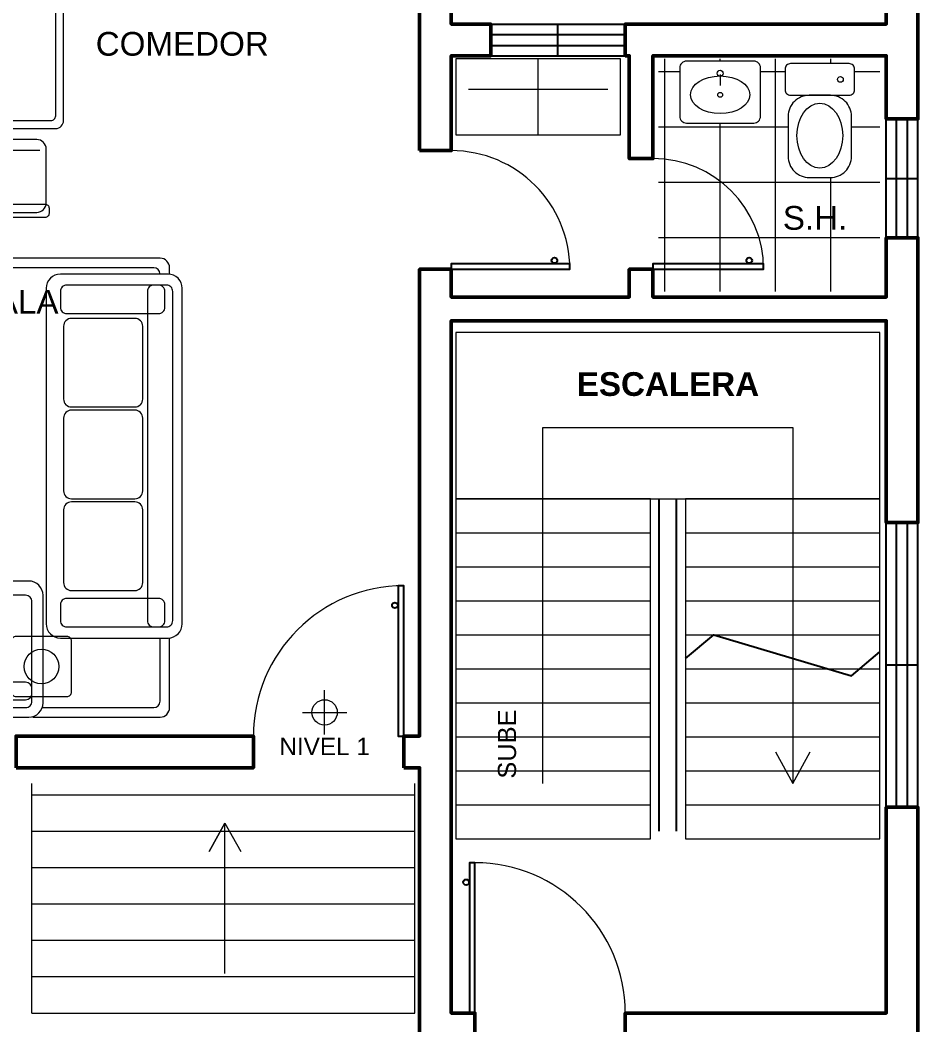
# Model space of a CAD drawing. Header units: metres. Extents: x -1.4 to 26.1, y -0.8 to 23.2.
# Drawn here: x 4.32 to 10, y 4.12 to 10.47 of the extents above; entities that cross this region are included whole.
import ezdxf
from ezdxf.enums import TextEntityAlignment as Align

# ---------------------------------------------------------------- set-up
doc = ezdxf.new("R2010")
doc.units = ezdxf.units.M
for name, color, linetype, lineweight in [('A_COTA', 7, 'Continuous', 13), ('A_ESCALERA', 7, 'Continuous', 18), ('A_MUEBLE', 7, 'Continuous', 18), ('A_MURO_CORTE', 7, 'Continuous', 50), ('A_PUERTA', 7, 'Continuous', 25), ('A_SANITARIO', 7, 'Continuous', 18), ('A_TEXTO', 7, 'Continuous', 13), ('A_VENTANA', 7, 'Continuous', 25)]:
    doc.layers.add(name, color=color, linetype=linetype, lineweight=lineweight)
doc.layers.add('A_MUEBLE_DETALLE', color=8, linetype='Continuous', lineweight=9, true_color=0x555555)
doc.layers.add('A_PISO_TRAMA', color=9, linetype='Continuous', lineweight=9, true_color=0xb4b4b4)
doc.styles.add('ARQ', font='arial.ttf')
doc.styles.add('ARQ_BOLD', font='arialbd.ttf')

# ---------------------------------------------------------------- blocks, each defined once
blk = doc.blocks.new('M_INODORO')
at = {"layer": 'A_MUEBLE_DETALLE'}
blk.add_circle((0.13, 0.3), 0.018, dxfattribs=at)
at = {"layer": 'A_SANITARIO'}
for points in [[(-0.185, 0.2), (0.185, 0.2, 0.414214), (0.22, 0.235), (0.22, 0.365, 0.414214), (0.185, 0.4), (-0.185, 0.4, 0.414214), (-0.22, 0.365), (-0.22, 0.235, 0.414214)], [(-0.0667, -0.32), (0.0667, -0.32, 0.414214), (0.2, -0.1867), (0.2, 0.0667, 0.414214), (0.0667, 0.2), (-0.0667, 0.2, 0.414214), (-0.2, 0.0667), (-0.2, -0.1867, 0.414214)]]:
    blk.add_lwpolyline(points, format="xyb", close=True, dxfattribs=at)
blk.add_ellipse((0, -0.055), major_axis=(0, 0.205), ratio=0.707317, dxfattribs=at)
blk = doc.blocks.new('M_LAVATORIO')
at = {"layer": 'A_MUEBLE_DETALLE'}
blk.add_circle((0, -0.02), 0.018, dxfattribs=at)
at = {"layer": 'A_SANITARIO'}
blk.add_line((0, 0.13), (0, 0.05), dxfattribs=at)
blk.add_lwpolyline([(-0.25, -0.23), (0.25, -0.23, 0.414214), (0.3, -0.18), (0.3, 0.18, 0.414214), (0.25, 0.23), (-0.25, 0.23, 0.414214), (-0.3, 0.18), (-0.3, -0.18, 0.414214)], format="xyb", close=True, dxfattribs=at)
blk.add_circle((0, 0.14), 0.022, dxfattribs=at)
blk.add_ellipse((0, -0.02), major_axis=(0.22, 0), ratio=0.636364, dxfattribs=at)
blk = doc.blocks.new('M_SOFA_3_PLAZAS')
at = {"layer": 'A_MUEBLE'}
for points in [[(-1.06, -0.43), (1.06, -0.43, 0.414214), (1.15, -0.34), (1.15, 0.34, 0.414214), (1.06, 0.43), (-1.06, 0.43, 0.414214), (-1.15, 0.34), (-1.15, -0.34, 0.414214)], [(-1.04, -0.34), (-0.94, -0.34, 0.414214), (-0.9, -0.3), (-0.9, 0.28, 0.414214), (-0.94, 0.32), (-1.04, 0.32, 0.414214), (-1.08, 0.28), (-1.08, -0.3, 0.414214)], [(0.94, -0.34), (1.04, -0.34, 0.414214), (1.08, -0.3), (1.08, 0.28, 0.414214), (1.04, 0.32), (0.94, 0.32, 0.414214), (0.9, 0.28), (0.9, -0.3, 0.414214)]]:
    blk.add_lwpolyline(points, format="xyb", close=True, dxfattribs=at)
at = {"layer": 'A_MUEBLE_DETALLE'}
for points in [[(-1.04, 0.21), (1.04, 0.21, 0.414214), (1.08, 0.25), (1.08, 0.33, 0.414214), (1.04, 0.37), (-1.04, 0.37, 0.414214), (-1.08, 0.33), (-1.08, 0.25, 0.414214)], [(-0.82, -0.32), (-0.36, -0.32, 0.414214), (-0.31, -0.27), (-0.31, 0.13, 0.414214), (-0.36, 0.18), (-0.82, 0.18, 0.414214), (-0.87, 0.13), (-0.87, -0.27, 0.414214)], [(-0.24, -0.32), (0.22, -0.32, 0.414214), (0.27, -0.27), (0.27, 0.13, 0.414214), (0.22, 0.18), (-0.24, 0.18, 0.414214), (-0.29, 0.13), (-0.29, -0.27, 0.414214)], [(0.34, -0.32), (0.8, -0.32, 0.414214), (0.85, -0.27), (0.85, 0.13, 0.414214), (0.8, 0.18), (0.34, 0.18, 0.414214), (0.29, 0.13), (0.29, -0.27, 0.414214)]]:
    blk.add_lwpolyline(points, format="xyb", close=True, dxfattribs=at)
blk = doc.blocks.new('M_SILLA')
at = {"layer": 'A_MUEBLE'}
blk.add_lwpolyline([(-0.16, -0.23), (0.16, -0.23, 0.414214), (0.22, -0.17), (0.22, 0.17, 0.414214), (0.16, 0.23), (-0.16, 0.23, 0.414214), (-0.22, 0.17), (-0.22, -0.17, 0.414214)], format="xyb", close=True, dxfattribs=at)
at = {"layer": 'A_MUEBLE_DETALLE'}
blk.add_line((-0.18, -0.16), (0.18, -0.16), dxfattribs=at)
blk.add_lwpolyline([(-0.215, 0.18), (0.215, 0.18, 0.414214), (0.24, 0.205), (0.24, 0.235, 0.414214), (0.215, 0.26), (-0.215, 0.26, 0.414214), (-0.24, 0.235), (-0.24, 0.205, 0.414214)], format="xyb", close=True, dxfattribs=at)
blk = doc.blocks.new('M_COMEDOR_6')
at = {"layer": 'A_MUEBLE'}
blk.add_lwpolyline([(-0.43, -0.95), (0.43, -0.95, 0.414214), (0.48, -0.9), (0.48, 0.9, 0.414214), (0.43, 0.95), (-0.43, 0.95, 0.414214), (-0.48, 0.9), (-0.48, -0.9, 0.414214)], format="xyb", close=True, dxfattribs=at)
at = {"layer": 'A_MUEBLE_DETALLE'}
blk.add_lwpolyline([(-0.4, -0.9), (0.4, -0.9, 0.414214), (0.43, -0.87), (0.43, 0.87, 0.414214), (0.4, 0.9), (-0.4, 0.9, 0.414214), (-0.43, 0.87), (-0.43, -0.87, 0.414214)], format="xyb", close=True, dxfattribs=at)
at = {"layer": 'A_MUEBLE'}
for p, rotation in [((-0.78, 0.62), 90), ((0.78, 0.62), 270), ((-0.78, 0), 90), ((0.78, 0), 270), ((-0.78, -0.62), 90), ((0.78, -0.62), 270)]:
    blk.add_blockref('M_SILLA', p, dxfattribs=dict(at, rotation=rotation))

msp = doc.modelspace()

# ---------------------------------------------------------------- hatches: boundary and pattern name
at = {"layer": 'A_PISO_TRAMA'}
h = msp.add_hatch(dxfattribs=at)
h.set_pattern_fill('ARQ_BALDOSA', style=0)
h.set_pattern_definition([(0, (0, 0), (0, 0.35), []), (90, (0, 0), (0.35, 0), [])])
h.paths.add_polyline_path([(9.76, 10.23), (9.76, 8.76), (8.36, 8.76), (8.36, 10.23)])
h.paths.add_polyline_path([(9.17602, 9.61293), (9.17873, 9.58606), (9.17879, 9.58566), (9.17889, 9.58528), (9.18666, 9.56025), (9.18679, 9.55988), (9.18696, 9.55953), (9.19926, 9.53688), (9.19946, 9.53655), (9.19969, 9.53624), (9.21597, 9.51651), (9.21622, 9.51622), (9.21651, 9.51597), (9.23624, 9.49969), (9.23655, 9.49946), (9.23688, 9.49926), (9.25953, 9.48696), (9.25988, 9.48679), (9.26025, 9.48666), (9.28528, 9.47889), (9.28566, 9.47879), (9.28606, 9.47873), (9.31293, 9.47602), (9.31333, 9.476), (9.44667, 9.476), (9.44707, 9.47602), (9.47394, 9.47873), (9.47434, 9.47879), (9.47472, 9.47889), (9.49975, 9.48666), (9.50012, 9.48679), (9.50047, 9.48696), (9.52312, 9.49926), (9.52345, 9.49946), (9.52376, 9.49969), (9.54349, 9.51597), (9.54378, 9.51622), (9.54403, 9.51651), (9.56031, 9.53624), (9.56054, 9.53655), (9.56074, 9.53688), (9.57304, 9.55953), (9.57321, 9.55988), (9.57334, 9.56025), (9.58111, 9.58528), (9.58121, 9.58566), (9.58127, 9.58606), (9.58398, 9.61293), (9.584, 9.61333), (9.584, 9.86667), (9.58398, 9.86707), (9.58127, 9.89394), (9.58121, 9.89434), (9.58111, 9.89472), (9.57334, 9.91975), (9.57321, 9.92012), (9.57304, 9.92047), (9.56074, 9.94312), (9.56054, 9.94345), (9.56031, 9.94376), (9.54403, 9.96349), (9.54378, 9.96378), (9.54349, 9.96403), (9.52376, 9.98031), (9.52345, 9.98054), (9.52312, 9.98074), (9.50047, 9.99304), (9.50012, 9.99321), (9.49975, 9.99334), (9.49119, 9.996), (9.565, 9.996), (9.5654, 9.99602), (9.56579, 9.99608), (9.57942, 9.99883), (9.5798, 9.99893), (9.58017, 9.99906), (9.58052, 9.99923), (9.58086, 9.99943), (9.59198, 10.00693), (9.59229, 10.00716), (9.59258, 10.00742), (9.59284, 10.00771), (9.59307, 10.00802), (9.60057, 10.01914), (9.60077, 10.01948), (9.60094, 10.01983), (9.60107, 10.0202), (9.60117, 10.02058), (9.60392, 10.03421), (9.60398, 10.0346), (9.604, 10.035), (9.604, 10.165), (9.60398, 10.1654), (9.60392, 10.16579), (9.60117, 10.17942), (9.60107, 10.1798), (9.60094, 10.18017), (9.60077, 10.18052), (9.60057, 10.18086), (9.59307, 10.19198), (9.59284, 10.19229), (9.59258, 10.19258), (9.59229, 10.19284), (9.59198, 10.19307), (9.58086, 10.20057), (9.58052, 10.20077), (9.58017, 10.20094), (9.5798, 10.20107), (9.57942, 10.20117), (9.56579, 10.20392), (9.5654, 10.20398), (9.565, 10.204), (9.195, 10.204), (9.1946, 10.20398), (9.19421, 10.20392), (9.18058, 10.20117), (9.1802, 10.20107), (9.17983, 10.20094), (9.17948, 10.20077), (9.17914, 10.20057), (9.16802, 10.19307), (9.16771, 10.19284), (9.16742, 10.19258), (9.16716, 10.19229), (9.16693, 10.19198), (9.15943, 10.18086), (9.15923, 10.18052), (9.15906, 10.18017), (9.15893, 10.1798), (9.15883, 10.17942), (9.15608, 10.16579), (9.15602, 10.1654), (9.156, 10.165), (9.156, 10.035), (9.15602, 10.0346), (9.15608, 10.03421), (9.15883, 10.02058), (9.15893, 10.0202), (9.15906, 10.01983), (9.15923, 10.01948), (9.15943, 10.01914), (9.16693, 10.00802), (9.16716, 10.00771), (9.16742, 10.00742), (9.16771, 10.00716), (9.16802, 10.00693), (9.17914, 9.99943), (9.17948, 9.99923), (9.17983, 9.99906), (9.1802, 9.99893), (9.18058, 9.99883), (9.19421, 9.99608), (9.1946, 9.99602), (9.195, 9.996), (9.26881, 9.996), (9.26025, 9.99334), (9.25988, 9.99321), (9.25953, 9.99304), (9.23688, 9.98074), (9.23655, 9.98054), (9.23624, 9.98031), (9.21651, 9.96403), (9.21622, 9.96378), (9.21597, 9.96349), (9.19969, 9.94376), (9.19946, 9.94345), (9.19926, 9.94312), (9.18696, 9.92047), (9.18679, 9.92012), (9.18666, 9.91975), (9.17889, 9.89472), (9.17879, 9.89434), (9.17873, 9.89394), (9.17602, 9.86707), (9.176, 9.86667), (9.176, 9.61333)], flags=0)
h.paths.add_polyline_path([(8.49102, 9.86661), (8.49184, 9.85828), (8.4919, 9.85789), (8.492, 9.85751), (8.49441, 9.84957), (8.49454, 9.84921), (8.49471, 9.84885), (8.49861, 9.84154), (8.49881, 9.8412), (8.49905, 9.84088), (8.50435, 9.83441), (8.50462, 9.83412), (8.50491, 9.83385), (8.51138, 9.82855), (8.5117, 9.82831), (8.51204, 9.82811), (8.51935, 9.82421), (8.51971, 9.82404), (8.52007, 9.82391), (8.52801, 9.8215), (8.52839, 9.8214), (8.52878, 9.82134), (8.53711, 9.82052), (8.5375, 9.8205), (8.9625, 9.8205), (8.9629, 9.82052), (8.96329, 9.82058), (8.97983, 9.82392), (8.98022, 9.82402), (8.98059, 9.82415), (8.98094, 9.82432), (8.98128, 9.82452), (8.99479, 9.83363), (8.9951, 9.83386), (8.99538, 9.83412), (8.99564, 9.8344), (8.99587, 9.83471), (9.00498, 9.84822), (9.00518, 9.84856), (9.00535, 9.84891), (9.00548, 9.84928), (9.00558, 9.84967), (9.00892, 9.86621), (9.00898, 9.8666), (9.009, 9.867), (9.009, 10.173), (9.00898, 10.17339), (9.00816, 10.18172), (9.0081, 10.18211), (9.008, 10.18249), (9.00559, 10.19043), (9.00546, 10.19079), (9.00529, 10.19115), (9.00139, 10.19846), (9.00119, 10.1988), (9.00095, 10.19912), (8.99565, 10.20559), (8.99538, 10.20588), (8.99509, 10.20615), (8.98862, 10.21145), (8.9883, 10.21169), (8.98796, 10.21189), (8.98065, 10.21579), (8.98029, 10.21596), (8.97993, 10.21609), (8.97199, 10.2185), (8.97161, 10.2186), (8.97122, 10.21866), (8.96289, 10.21948), (8.9625, 10.2195), (8.5375, 10.2195), (8.5371, 10.21948), (8.53671, 10.21942), (8.52017, 10.21608), (8.51978, 10.21598), (8.51941, 10.21585), (8.51906, 10.21568), (8.51872, 10.21548), (8.50521, 10.20637), (8.5049, 10.20614), (8.50462, 10.20588), (8.50436, 10.2056), (8.50413, 10.20529), (8.49502, 10.19178), (8.49482, 10.19144), (8.49465, 10.19109), (8.49452, 10.19072), (8.49442, 10.19033), (8.49108, 10.17379), (8.49102, 10.1734), (8.491, 10.173), (8.491, 9.867)], flags=0)

# ---------------------------------------------------------------- linework, layer by layer
at = {"layer": 'A_COTA'}
for p, q in [((7.63, 5.65), (7.63, 7.9)), ((7.63, 7.9), (9.21, 7.9)), ((9.21, 7.9), (9.21, 5.65)), ((6.25, 5.96), (6.25, 6.24)), ((6.11, 6.1), (6.39, 6.1))]:
    msp.add_line(p, q, dxfattribs=at)
for points in [[(9.1, 5.85), (9.21, 5.65), (9.32, 5.85)], [(5.62, 4.45), (5.62, 5.4), (5.52, 5.22), (5.62, 5.4), (5.72, 5.22)]]:
    msp.add_lwpolyline(points, dxfattribs=at)
msp.add_circle((6.25, 6.1), 0.08, dxfattribs=at)
at = {"layer": 'A_ESCALERA'}
for p, q in [((7.08, 7.235), (8.31, 7.235)), ((8.53, 7.235), (9.76, 7.235)), ((7.08, 7.02), (8.31, 7.02)), ((8.53, 7.02), (9.76, 7.02)), ((7.08, 6.805), (8.31, 6.805)), ((8.53, 6.805), (9.76, 6.805)), ((7.08, 6.59), (8.31, 6.59)), ((8.53, 6.59), (9.76, 6.59)), ((7.08, 6.375), (8.31, 6.375)), ((8.53, 6.375), (9.76, 6.375)), ((7.08, 6.16), (8.31, 6.16)), ((8.53, 6.16), (9.76, 6.16)), ((7.08, 5.945), (8.31, 5.945)), ((8.53, 5.945), (9.76, 5.945)), ((7.08, 5.73), (8.31, 5.73)), ((8.53, 5.73), (9.76, 5.73)), ((4.4, 4.2), (4.4, 5.65)), ((6.82, 4.2), (6.82, 5.65)), ((4.4, 5.58), (6.82, 5.58)), ((7.08, 5.515), (8.31, 5.515)), ((8.53, 5.515), (9.76, 5.515)), ((4.4, 5.35), (6.82, 5.35)), ((4.4, 5.12), (6.82, 5.12)), ((4.4, 4.89), (6.82, 4.89)), ((4.4, 4.66), (6.82, 4.66)), ((4.4, 4.43), (6.82, 4.43)), ((4.4, 4.2), (6.82, 4.2))]:
    msp.add_line(p, q, dxfattribs=at)
for points in [[(7.08, 7.45), (9.76, 7.45), (9.76, 8.5), (7.08, 8.5)], [(7.08, 5.3), (8.31, 5.3), (8.31, 7.45), (7.08, 7.45)], [(8.53, 5.3), (9.76, 5.3), (9.76, 7.45), (8.53, 7.45)]]:
    msp.add_lwpolyline(points, close=True, dxfattribs=at)
at = {"layer": 'A_MUEBLE'}
msp.add_lwpolyline([(7.08, 9.75), (8.12, 9.75), (8.12, 10.23), (7.08, 10.23)], close=True, dxfattribs=at)
msp.add_lwpolyline([(4.3, 6.2), (4.62, 6.2, 0.4142136), (4.65, 6.23), (4.65, 6.55, 0.4142136), (4.62, 6.58), (4.3, 6.58, 0.4142136), (4.27, 6.55), (4.27, 6.23, 0.4142136)], format="xyb", close=True, dxfattribs=at)
at = {"layer": 'A_MUEBLE_DETALLE'}
for p, q in [((7.6, 9.75), (7.6, 10.23)), ((7.16, 10.038), (8.04, 10.038))]:
    msp.add_line(p, q, dxfattribs=at)
for points in [[(5.27, 8.87301), (5.27, 8.91), (5.26878, 8.92209), (5.26529, 8.93336), (5.25975, 8.94355), (5.25243, 8.95243), (5.24355, 8.95975), (5.23336, 8.96528), (5.22209, 8.96878), (5.21, 8.97), (1.53, 8.97), (1.51791, 8.96878), (1.50665, 8.96528), (1.49645, 8.95975), (1.48757, 8.95243), (1.48025, 8.94355), (1.47471, 8.93336), (1.47122, 8.92209), (1.47, 8.91), (1.47, 8.174)], [(5.20919, 8.874), (5.20686, 8.88557), (5.19828, 8.89828), (5.18557, 8.90686), (5.17, 8.91), (1.57, 8.91), (1.56216, 8.90922), (1.55469, 8.90695), (1.54781, 8.90328), (1.54172, 8.89828), (1.53672, 8.89219), (1.53304, 8.88531), (1.53078, 8.87784), (1.53, 8.87), (1.53, 8.174)], [(4.40574, 6.07), (5.21, 6.07), (5.22209, 6.07122), (5.23336, 6.07472), (5.24355, 6.08025), (5.25243, 6.08757), (5.25975, 6.09645), (5.26529, 6.10665), (5.26878, 6.11791), (5.27, 6.13), (5.27, 6.56699)], [(4.46868, 6.13), (5.17, 6.13), (5.18557, 6.13314), (5.19828, 6.14172), (5.20686, 6.15443), (5.21, 6.17), (5.21, 6.566)]]:
    msp.add_lwpolyline(points, dxfattribs=at)
msp.add_circle((4.46, 6.39), 0.11, dxfattribs=at)
for centre, radius, start, end in [((7.05, 8.9), 0.75, 0, 90), ((8.325, 8.9), 0.7, 0, 90), ((6.75, 5.95), 0.95, 90, 180), ((7.2, 4.2), 0.95, 0, 90)]:
    msp.add_arc(centre, radius, start, end, dxfattribs=at)
at = {"layer": 'A_MURO_CORTE'}
for points in [[(8.15, 10.25), (8.175, 10.25), (8.175, 9.6), (8.325, 9.6), (8.325, 10.25), (9.8, 10.25), (9.8, 9.85), (10, 9.85), (10, 13.05), (9.8, 13.05), (9.8, 12.6), (9.25, 12.6), (9.25, 12.4), (9.8, 12.4), (9.8, 10.45), (8.15, 10.45)], [(6.85, 9.65), (7.05, 9.65), (7.05, 10.25), (7.3, 10.25), (7.3, 10.45), (7.05, 10.45), (7.05, 10.75), (6.85, 10.75)], [(6.75, 5.75), (6.85, 5.75), (6.85, 4), (7.2, 4), (7.2, 4.2), (7.05, 4.2), (7.05, 8.575), (9.8, 8.575), (9.8, 7.3), (10, 7.3), (10, 9.1), (9.8, 9.1), (9.8, 8.725), (8.325, 8.725), (8.325, 8.9), (8.175, 8.9), (8.175, 8.725), (7.05, 8.725), (7.05, 8.9), (6.85, 8.9), (6.85, 5.95), (6.75, 5.95)], [(4.3, 5.75), (5.8, 5.75), (5.8, 5.95), (4.3, 5.95)], [(5.55, 0), (10, 0), (10, 5.5), (9.8, 5.5), (9.8, 4.2), (8.15, 4.2), (8.15, 4), (9.8, 4), (9.8, 0.2), (5.55, 0.2)]]:
    msp.add_lwpolyline(points, close=True, dxfattribs=at)
at = {"layer": 'A_PUERTA'}
for p, q in [((8.365, 5.35), (8.365, 7.45)), ((8.475, 5.35), (8.475, 7.45))]:
    msp.add_line(p, q, dxfattribs=at)
for points in [[(7.05, 8.9), (7.8, 8.9), (7.8, 8.935), (7.05, 8.935)], [(8.325, 8.9), (9.025, 8.9), (9.025, 8.935), (8.325, 8.935)], [(6.75, 5.95), (6.75, 6.9), (6.715, 6.9), (6.715, 5.95)], [(7.2, 4.2), (7.2, 5.15), (7.165, 5.15), (7.165, 4.2)]]:
    msp.add_lwpolyline(points, close=True, dxfattribs=at)
msp.add_lwpolyline([(8.53, 6.4395), (8.71, 6.59), (9.58, 6.332), (9.76, 6.4825)], dxfattribs=at)
for centre in [(7.7025, 8.956), (8.934, 8.956), (6.694, 6.7765), (7.144, 5.0265)]:
    msp.add_circle(centre, 0.018, dxfattribs=at)
at = {"layer": 'A_VENTANA'}
for p, q in [((7.3, 10.45), (8.15, 10.45)), ((7.3, 10.25), (7.3, 10.45)), ((7.725, 10.25), (7.725, 10.45)), ((8.15, 10.25), (8.15, 10.45)), ((7.3, 10.385), (8.15, 10.385)), ((7.3, 10.315), (8.15, 10.315)), ((7.3, 10.25), (8.15, 10.25)), ((9.8, 9.1), (9.8, 9.85)), ((9.8, 9.85), (10, 9.85)), ((9.865, 9.1), (9.865, 9.85)), ((9.935, 9.1), (9.935, 9.85)), ((10, 9.1), (10, 9.85)), ((9.8, 9.475), (10, 9.475)), ((9.8, 9.1), (10, 9.1)), ((9.8, 5.5), (9.8, 7.3)), ((9.8, 7.3), (10, 7.3)), ((9.865, 5.5), (9.865, 7.3)), ((9.935, 5.5), (9.935, 7.3)), ((10, 5.5), (10, 7.3)), ((9.8, 6.4), (10, 6.4)), ((9.8, 5.5), (10, 5.5))]:
    msp.add_line(p, q, dxfattribs=at)

# ---------------------------------------------------------------- block references
at = {"layer": 'A_MUEBLE'}
for name, p, rotation in [('M_COMEDOR_6', (3.65, 10.27), 90), ('M_SOFA_3_PLAZAS', (4.92, 7.72), 270), ('M_SOFA_3_PLAZAS', (3.32, 6.5), 180)]:
    msp.add_blockref(name, p, dxfattribs=dict(at, rotation=rotation))
at = {"layer": 'A_MUEBLE', "xscale": 0.85, "yscale": 0.85}
msp.add_blockref('M_LAVATORIO', (8.75, 10.02), dxfattribs=at)
at = {"layer": 'A_MUEBLE'}
msp.add_blockref('M_INODORO', (9.38, 9.8), dxfattribs=at)

# ---------------------------------------------------------------- texts
at = {"layer": 'A_TEXTO'}
for s, height, style, p in [('COMEDOR', 0.15, 'ARQ', (5.35, 10.25)), ('S.H.', 0.15, 'ARQ', (9.35, 9.15)), ('SALA', 0.15, 'ARQ', (4.3, 8.62)), ('ESCALERA', 0.15, 'ARQ_BOLD', (8.42, 8.1)), ('NIVEL 1', 0.11, 'ARQ', (6.25, 5.83))]:
    msp.add_text(s, height=height, dxfattribs=dict(at, style=style)).set_placement(p, align=Align.CENTER)
at = {"layer": 'A_TEXTO', "style": 'ARQ'}
msp.add_text('SUBE', height=0.115, rotation=90, dxfattribs=at).set_placement((7.46, 5.9), align=Align.CENTER)

doc.saveas('drawing.dxf')
